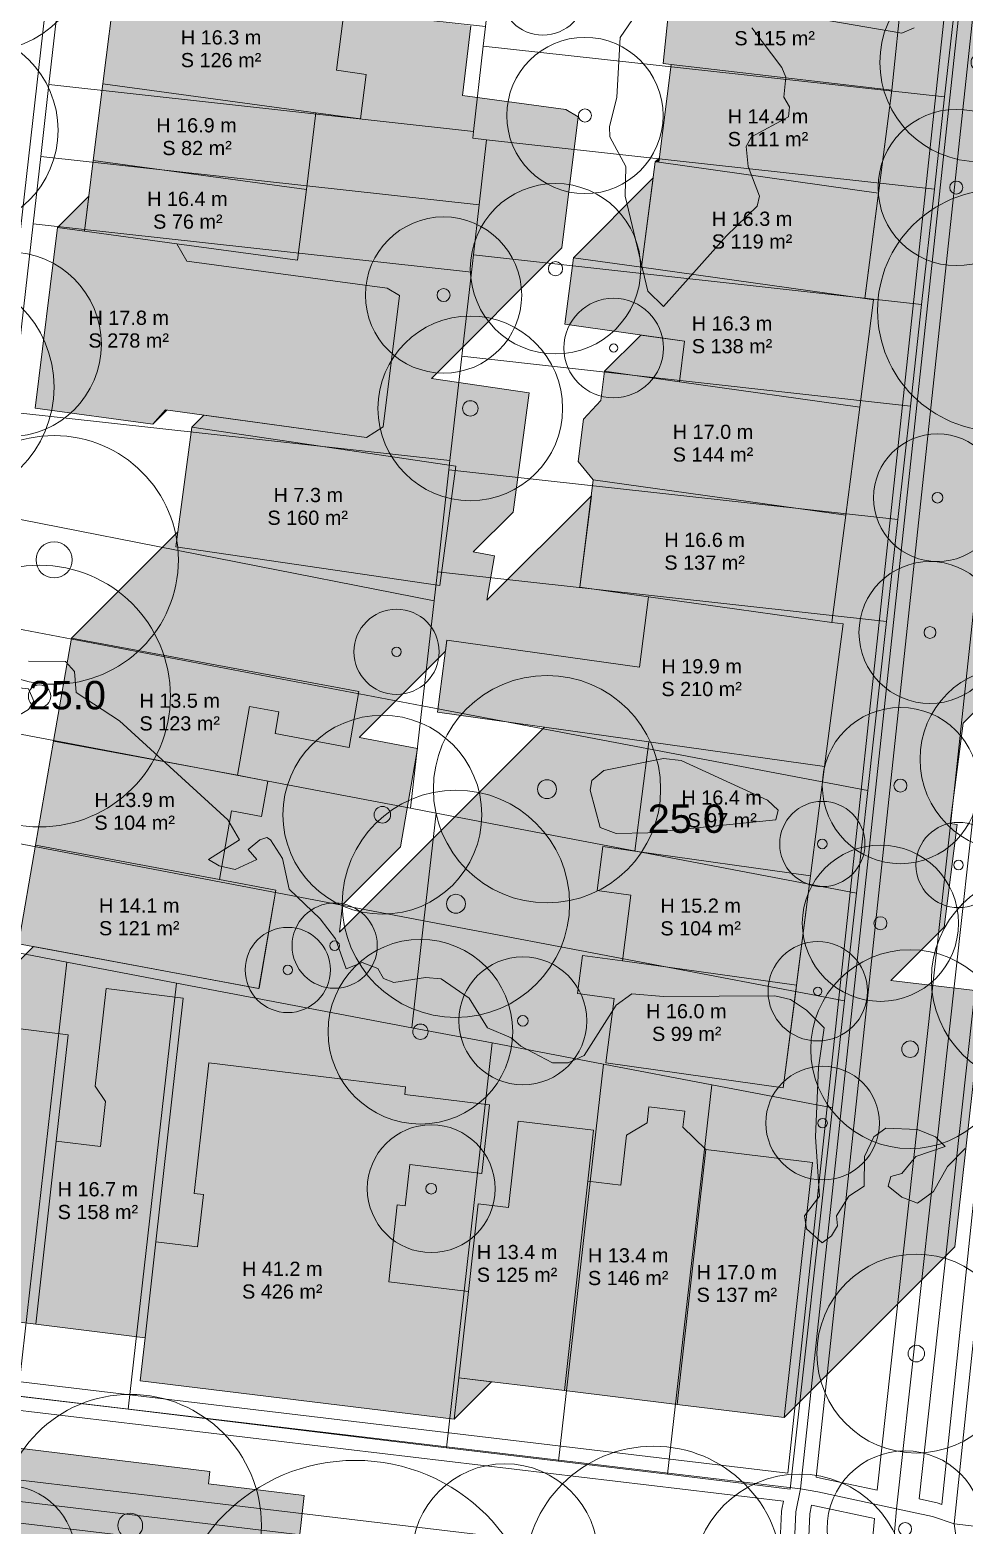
# Model space of a CAD drawing. Header units: metres. Extents: x -8 to 1190, y -11 to 1223.
# Drawn here: x 149.3 to 215, y 159.1 to 264.4 of the extents above; entities that cross this region are included whole.
import ezdxf

# ---------------------------------------------------------------- set-up
doc = ezdxf.new("R2010")
doc.units = ezdxf.units.M
doc.header["$MEASUREMENT"] = 0
for name, color, linetype, lineweight, true_color in [('TPX_BUILDING_AREAS_TEXT', 7, 'CONTINUOUS', 0, 0x000000), ('TPX_BUILDING_HEIGHTS_TEXT', 7, 'CONTINUOUS', 0, 0x000000), ('TPX_BUILDINGS', 7, 'CONTINUOUS', 0, 0x000000), ('TPX_BUILDINGS_HATCH', 7, 'CONTINUOUS', 0, 0xf0f0f0), ('TPX_BUILDINGS_SHADOWS_HATCH', 7, 'CONTINUOUS', 0, 0x000000), ('TPX_BUILDINGS_SHADOWS_OUTLINES', 7, 'CONTINUOUS', 0, 0x000000), ('TPX_CADASTRES', 7, 'CONTINUOUS', 0, 0x646464), ('TPX_CONTOUR_LINES_5M', 7, 'CONTINUOUS', 0, 0x969696), ('TPX_CONTOUR_LINES_5M_TEXT', 7, 'CONTINUOUS', 0, 0x000000), ('TPX_ROADS_AXES', 7, 'CONTINUOUS', 0, 0x323232), ('TPX_ROADS_CONTOURS', 7, 'CONTINUOUS', 0, 0x646464), ('TPX_VEGETATION_TREES_INDIVIDUAL', 7, 'CONTINUOUS', 0, 0x136734)]:
    doc.layers.add(name, color=color, linetype=linetype, lineweight=lineweight, true_color=true_color)
doc.styles.add('TPX_TEXTE', font='arial.ttf')

# ---------------------------------------------------------------- blocks, each defined once
blk = doc.blocks.new('TREETR007_CR075')
at = {"layer": 'TPX_VEGETATION_TREES_INDIVIDUAL'}
for radius in [7.5, 0.708]:
    blk.add_circle((0, 0, 0.04), radius, dxfattribs=at)
blk = doc.blocks.new('TREETR006_CR070')
at = {"layer": 'TPX_VEGETATION_TREES_INDIVIDUAL'}
for radius in [7, 0.583]:
    blk.add_circle((0, 0, 0.04), radius, dxfattribs=at)
blk = doc.blocks.new('TREETR003_CR030')
at = {"layer": 'TPX_VEGETATION_TREES_INDIVIDUAL'}
for radius in [3, 0.333]:
    blk.add_circle((0, 0, 0.04), radius, dxfattribs=at)
blk = doc.blocks.new('TREETR005_CR065')
at = {"layer": 'TPX_VEGETATION_TREES_INDIVIDUAL'}
for radius in [6.5, 0.542]:
    blk.add_circle((0, 0, 0.04), radius, dxfattribs=at)
blk = doc.blocks.new('TREETR009_CR092')
at = {"layer": 'TPX_VEGETATION_TREES_INDIVIDUAL'}
for radius in [9.24, 0.875]:
    blk.add_circle((0, 0, 0.04), radius, dxfattribs=at)
blk = doc.blocks.new('TREETR012_CR130')
at = {"layer": 'TPX_VEGETATION_TREES_INDIVIDUAL'}
for radius in [13.02, 1.17]:
    blk.add_circle((0, 0, 0.04), radius, dxfattribs=at)
blk = doc.blocks.new('TREETR007_CR085')
at = {"layer": 'TPX_VEGETATION_TREES_INDIVIDUAL'}
for radius in [8.5, 0.708]:
    blk.add_circle((0, 0, 0.04), radius, dxfattribs=at)
blk = doc.blocks.new('TREETR003_CR035')
at = {"layer": 'TPX_VEGETATION_TREES_INDIVIDUAL'}
for radius in [3.5, 0.292]:
    blk.add_circle((0, 0, 0.04), radius, dxfattribs=at)
blk = doc.blocks.new('TREETR008_CR066')
at = {"layer": 'TPX_VEGETATION_TREES_INDIVIDUAL'}
for radius in [6.55, 0.792]:
    blk.add_circle((0, 0, 0.04), radius, dxfattribs=at)
blk = doc.blocks.new('TREETR004_CR045')
at = {"layer": 'TPX_VEGETATION_TREES_INDIVIDUAL'}
for radius in [4.5, 0.375]:
    blk.add_circle((0, 0, 0.04), radius, dxfattribs=at)
blk = doc.blocks.new('TREETR006_CR073')
at = {"layer": 'TPX_VEGETATION_TREES_INDIVIDUAL'}
for radius in [7.28, 0.625]:
    blk.add_circle((0, 0, 0.04), radius, dxfattribs=at)
blk = doc.blocks.new('TREETR005_CR060')
at = {"layer": 'TPX_VEGETATION_TREES_INDIVIDUAL'}
for radius in [6, 0.5]:
    blk.add_circle((0, 0, 0.04), radius, dxfattribs=at)
blk = doc.blocks.new('TREETR008_CR092')
at = {"layer": 'TPX_VEGETATION_TREES_INDIVIDUAL'}
for radius in [9.21, 0.792]:
    blk.add_circle((0, 0, 0.04), radius, dxfattribs=at)
blk = doc.blocks.new('TREETR005_CR055')
at = {"layer": 'TPX_VEGETATION_TREES_INDIVIDUAL'}
for radius in [5.5, 0.458]:
    blk.add_circle((0, 0, 0.04), radius, dxfattribs=at)
blk = doc.blocks.new('TREETR003_CR040')
at = {"layer": 'TPX_VEGETATION_TREES_INDIVIDUAL'}
for radius in [4, 0.333]:
    blk.add_circle((0, 0, 0.04), radius, dxfattribs=at)
blk = doc.blocks.new('TREETR005_CR049')
at = {"layer": 'TPX_VEGETATION_TREES_INDIVIDUAL'}
for radius in [4.89, 0.5]:
    blk.add_circle((0, 0, 0.04), radius, dxfattribs=at)
blk = doc.blocks.new('TREETR013_CR088')
at = {"layer": 'TPX_VEGETATION_TREES_INDIVIDUAL'}
for radius in [8.75, 1.27]:
    blk.add_circle((0, 0, 0.04), radius, dxfattribs=at)
blk = doc.blocks.new('TREETR007_CR080')
at = {"layer": 'TPX_VEGETATION_TREES_INDIVIDUAL'}
for radius in [8, 0.667]:
    blk.add_circle((0, 0, 0.04), radius, dxfattribs=at)
blk = doc.blocks.new('TREETR004_CR050')
at = {"layer": 'TPX_VEGETATION_TREES_INDIVIDUAL'}
for radius in [5, 0.417]:
    blk.add_circle((0, 0, 0.04), radius, dxfattribs=at)
blk = doc.blocks.new('TREETR009_CR091')
at = {"layer": 'TPX_VEGETATION_TREES_INDIVIDUAL'}
for radius in [9.07, 0.917]:
    blk.add_circle((0, 0, 0.04), radius, dxfattribs=at)

msp = doc.modelspace()

# ---------------------------------------------------------------- hatches: boundary and pattern name
at = {"layer": 'TPX_BUILDINGS_HATCH'}
for points in [[(194.59, 269.09), (193.85, 262.04), (194.43, 261.97), (209.95, 260.17), (210.69, 267.23), (194.59, 269.09)], [(155.33, 267.88), (154.41, 260.62), (169.41, 258.58), (172.55, 258.16), (172.94, 261.28), (170.86, 261.57), (171.39, 265.78), (155.33, 267.88)], [(194.43, 261.97), (193.55, 255.1), (209.01, 252.92), (209.95, 260.17), (194.43, 261.97)], [(154.41, 260.62), (153.74, 255.23), (168.74, 253.18), (169.41, 258.58), (154.41, 260.62)], [(153.74, 255.23), (153.12, 250.25), (159.61, 249.36), (168.12, 248.2), (168.74, 253.18), (153.74, 255.23)], [(193.3, 255.13), (192.33, 247.71), (208.06, 245.5), (209.01, 252.92), (193.55, 255.1), (193.3, 255.13)], [(151.23, 250.5), (149.64, 237.78), (157.93, 236.65), (158.83, 237.66), (172.98, 235.73), (174.14, 236.48), (175.29, 245.71), (174.42, 246.23), (160.33, 248.14), (159.61, 249.36), (153.12, 250.25), (151.23, 250.5)], [(187.54, 248.38), (186.93, 243.69), (195.36, 242.5), (195, 239.64), (207.7, 237.85), (208.67, 245.42), (208.06, 245.5), (192.33, 247.71), (187.54, 248.38)], [(188.25, 237.01), (187.87, 234.02), (188.94, 232.73), (206.72, 230.24), (207.7, 237.85), (195, 239.64), (189.72, 240.38), (189.46, 238.32), (188.25, 237.01)], [(160.67, 236.44), (159.54, 228.02), (178.14, 225.3), (179.27, 233.71), (160.67, 236.44)], [(188.94, 232.73), (187.98, 225.19), (192.83, 224.5), (199.05, 223.63), (205.74, 222.69), (206.72, 230.24), (188.94, 232.73)], [(178.63, 221.44), (177.98, 216.38), (192.84, 214.29), (205.22, 212.55), (206.52, 222.59), (205.74, 222.69), (199.05, 223.63), (192.83, 224.5), (192.19, 219.54), (178.63, 221.44)], [(152.21, 221.6), (150.95, 214.35), (163.89, 211.94), (164.73, 216.78), (166.8, 216.4), (166.54, 214.88), (171.76, 213.9), (172.44, 217.83), (152.21, 221.6)], [(150.95, 214.35), (149.68, 207.01), (162.62, 204.6), (163.46, 209.43), (165.59, 209.04), (166.03, 211.53), (163.89, 211.94), (150.95, 214.35)], [(192.84, 214.29), (191.86, 206.6), (204.23, 204.86), (205.22, 212.55), (192.84, 214.29)], [(149.68, 207.01), (148.48, 200.08), (165.4, 196.92), (166.6, 203.85), (162.62, 204.6), (149.68, 207.01)], [(189.6, 206.92), (189.2, 203.82), (191.59, 203.49), (191, 198.87), (203.24, 197.15), (204.23, 204.86), (191.86, 206.6), (189.6, 206.92)], [(188.17, 199.26), (187.82, 196.58), (190.41, 196.21), (189.83, 191.68), (202.31, 189.94), (203.24, 197.15), (191, 198.87), (188.17, 199.26)], [(151.12, 186.17), (149.69, 173.29), (157.39, 172.34), (158.15, 179.09), (160.07, 196.25), (154.64, 196.93), (153.87, 190.05), (154.59, 188.96), (154.24, 185.79), (151.12, 186.17)], [(144.29, 194.62), (142.01, 174.24), (149.69, 173.29), (151.12, 186.17), (151.97, 193.67), (144.29, 194.62)], [(157.39, 172.34), (157.05, 169.31), (179.15, 166.6), (179.47, 169.51), (180.15, 175.59), (174.54, 176.28), (175.14, 181.69), (175.69, 181.63), (176.02, 184.54), (181.09, 183.91), (181.62, 188.73), (175.66, 189.47), (175.71, 190), (161.88, 191.69), (160.85, 182.49), (161.49, 182.41), (161.07, 178.73), (158.15, 179.09), (157.39, 172.34)], [(188.56, 183.36), (186.9, 168.61), (194.84, 167.63), (196.85, 185.6), (195.25, 187.16), (195.39, 188.28), (192.84, 188.59), (192.72, 187.47), (191.27, 186.6), (190.88, 183.08), (188.56, 183.36)], [(180.15, 175.59), (179.47, 169.51), (186.9, 168.61), (188.56, 183.36), (188.95, 186.94), (183.66, 187.59), (182.98, 181.5), (180.84, 181.76), (180.15, 175.59)], [(196.85, 185.6), (194.84, 167.63), (202.37, 166.71), (204.38, 184.68), (196.85, 185.6)]]:
    msp.add_hatch(color=256, dxfattribs=at).paths.add_polyline_path(points)
at = {"layer": 'TPX_BUILDINGS_SHADOWS_HATCH'}
h = msp.add_hatch(color=256, dxfattribs=at)
h.paths.add_polyline_path([(149.54, 199.88), (144.29, 194.62), (151.97, 193.67), (151.12, 186.17), (154.24, 185.79), (154.59, 188.96), (153.87, 190.05), (154.64, 196.93), (160.07, 196.25), (158.15, 179.09), (161.07, 178.73), (161.49, 182.41), (160.85, 182.49), (161.88, 191.69), (175.71, 190), (175.66, 189.47), (181.62, 188.73), (181.09, 183.91), (176.02, 184.54), (175.69, 181.63), (175.14, 181.69), (174.54, 176.28), (180.15, 175.59), (180.84, 181.76), (182.98, 181.5), (183.66, 187.59), (188.95, 186.94), (188.56, 183.36), (190.88, 183.08), (191.27, 186.6), (192.72, 187.47), (192.84, 188.59), (195.39, 188.28), (195.25, 187.16), (196.85, 185.6), (204.38, 184.68), (202.37, 166.71), (214.39, 178.73), (216.4, 196.71), (209.88, 197.5), (213.63, 201.25), (214.55, 208.47), (214.07, 208.54), (214.98, 215.6), (215.83, 216.45), (216.82, 224.14), (219.29, 226.62), (220.59, 236.66), (219.81, 236.76), (217.82, 237.04), (218.45, 241.98), (218.74, 242.26), (219.72, 249.87), (219.29, 249.93), (220.19, 256.94), (219.59, 257.03), (220.54, 264.45), (219.39, 264.61), (220.13, 270.35), (221.83, 272.05), (222.47, 278.18), (223.24, 278.95), (223.74, 283.73), (223.44, 283.77), (223.95, 288.65), (224.09, 288.79), (224.59, 293.62), (222.72, 293.84), (223.05, 297.03), (228.44, 302.41), (229.23, 309.88), (227.32, 310.1), (224.12, 310.47), (224.48, 313.89), (224.62, 314.03), (225.1, 318.61), (230.46, 323.97), (231.12, 330.21), (234.8, 333.89), (238.36, 367.75), (236.42, 367.98), (237.69, 369.25), (239.13, 382.99), (240.23, 384.09), (241.64, 397.6), (229.94, 398.95), (242.59, 411.6), (244.94, 432.65), (239.46, 433.32), (240.02, 438.55), (240.56, 443.59), (240.64, 443.68), (241.45, 450.93), (241.54, 451.02), (242.18, 457.07), (242.32, 457.22), (242.85, 462.15), (243.8, 463.11), (244.61, 470.7), (243.66, 470.81), (245.04, 483.13), (250, 488.09), (250.21, 488.38), (250.44, 489.07), (251.09, 495.2), (249.11, 495.44), (246.45, 495.77), (246.97, 500.4), (247.8, 501.24), (248.35, 506.18), (248.16, 506.2), (248.66, 510.73), (249.27, 516.17), (249.76, 516.67), (250.44, 522.85), (244.33, 523.59), (244.37, 523.91), (240.86, 524.35), (242.55, 526.04), (239.35, 526.44), (238.88, 522.37), (236.59, 522.65), (242.39, 521.93), (242.04, 518.92), (236.12, 519.65), (236.47, 522.67), (229.98, 523.48), (220.32, 513.82), (239.13, 511.53), (238.45, 505.36), (237.84, 499.91), (237.32, 495.15), (236.77, 490.21), (235.89, 482.22), (237.87, 481.97), (237.21, 475.85), (236.99, 475.16), (236.78, 474.87), (236.22, 474.42), (235.54, 474.21), (229.61, 474.99), (229.62, 475.08), (228.85, 474.23), (227.43, 474.4), (226.85, 475.32), (219.76, 476.18), (219.06, 475.67), (217.7, 475.84), (217.4, 476.47), (210.81, 477.26), (210.2, 477.6), (209.78, 478.16), (209.66, 478.49), (209.63, 479.18), (209.88, 479.84), (210.49, 485.31), (224.54, 483.6), (225.42, 491.58), (222.82, 491.9), (223.37, 496.84), (223.9, 501.6), (224.5, 507.06), (219.64, 507.65), (219.74, 508.55), (217.54, 508.82), (207.63, 498.92), (208.02, 502.44), (208.23, 502.66), (208.83, 508.15), (208.44, 508.19), (208.95, 512.94), (210.62, 514.61), (211.41, 521.84), (212.25, 529.52), (206.74, 530.21), (200.77, 530.96), (194.18, 531.79), (189.04, 532.43), (184.06, 527.44), (200.65, 525.44), (199.8, 517.64), (200.24, 517.59), (199.33, 509.29), (198.6, 502.59), (197.82, 502.68), (196.94, 494.61), (195.47, 494.78), (194.87, 489.29), (194.35, 484.56), (193.73, 478.91), (188.28, 479.56), (174.97, 466.26), (203.69, 462.74), (204.93, 462.58), (200.25, 420.62), (214.7, 418.84), (213.47, 407.83), (215.73, 407.56), (216, 409.87), (217.86, 409.64), (218.99, 419.87), (230.72, 418.44), (228.38, 397.39), (213.49, 399.22), (199.69, 385.41), (226.37, 382.33), (224.95, 368.82), (223.67, 368.96), (222.06, 353.62), (224, 353.39), (220.45, 319.54), (211.85, 320.53), (219.82, 319.61), (219.08, 312.59), (215.96, 312.95), (215.08, 304.49), (214.31, 297.09), (216.22, 296.87), (215.43, 289.4), (213.54, 289.63), (212.71, 281.74), (212.21, 276.91), (211.69, 271.95), (211.93, 271.92), (211.43, 267.14), (210.69, 267.23), (209.95, 260.17), (208.06, 245.5), (208.67, 245.42), (207.7, 237.85), (206.72, 230.24), (205.74, 222.69), (206.52, 222.59), (205.22, 212.55), (204.23, 204.86), (203.34, 197.94), (203.14, 196.36), (202.31, 189.94), (189.83, 191.68), (190.41, 196.21), (187.82, 196.58), (188.17, 199.26), (191, 198.87), (191.59, 203.49), (189.2, 203.82), (189.6, 206.92), (191.86, 206.6), (192.84, 214.29), (185.51, 215.32), (171.07, 200.89), (171.29, 202.81), (175.37, 206.89), (176.57, 213.82), (172.48, 214.59), (172.48, 214.62), (178.53, 220.67), (178.63, 221.44), (192.19, 219.54), (192.83, 224.5), (187.98, 225.19), (188.8, 231.61), (181.44, 224.26), (181.98, 227.38), (180.49, 227.66), (183.3, 230.46), (184.43, 238.87), (177.54, 239.88), (186.72, 249.07), (187.87, 258.29), (187.01, 258.81), (179.72, 259.8), (180.32, 264.71), (155.34, 267.88), (171.39, 265.78), (170.86, 261.57), (172.94, 261.28), (172.55, 258.16), (169.41, 258.58), (168.74, 253.18), (168.12, 248.2), (159.61, 249.36), (160.33, 248.14), (174.42, 246.23), (175.29, 245.71), (174.14, 236.48), (172.98, 235.73), (161.52, 237.29), (160.67, 236.44), (179.27, 233.71), (178.14, 225.3), (159.54, 228.02), (159.68, 229.07), (152.21, 221.6), (172.44, 217.83), (171.76, 213.9), (166.54, 214.88), (166.8, 216.4), (164.73, 216.78), (163.89, 211.94), (166.03, 211.53), (165.59, 209.04), (163.46, 209.43), (162.62, 204.6), (166.6, 203.85), (165.41, 196.95), (165.38, 196.92), (149.54, 199.88)])
h.paths.add_polyline_path([(199.76, 478.32), (201.43, 493.29), (202.11, 494.08), (208.38, 493.3), (206.61, 477.47), (199.76, 478.32)], flags=16)
h.paths.add_polyline_path([(212.8, 423.06), (213.45, 429.12), (214.1, 435.21), (214.75, 441.36), (215.4, 447.42), (216.03, 453.34), (213.21, 453.66), (214.02, 461.25), (232.95, 459.03), (232.14, 451.44), (231.36, 451.53), (230.73, 445.62), (230.08, 439.56), (229.45, 433.67), (228.78, 427.31), (228.13, 421.26), (212.8, 423.06)], flags=16)
h.paths.add_polyline_path([(228.19, 514.34), (228.54, 517.4), (234.3, 516.68), (240.05, 515.96), (239.69, 512.9), (239.29, 512.95), (233.94, 513.61), (228.19, 514.34)], flags=16)
for points in [[(193.59, 255.42), (193.3, 255.13), (193.55, 255.1), (193.59, 255.42)], [(193.15, 253.99), (187.54, 248.38), (192.33, 247.71), (193.15, 253.99)], [(153.42, 252.7), (151.23, 250.5), (153.12, 250.25), (153.42, 252.7)], [(192.28, 242.93), (189.72, 240.38), (195, 239.64), (195.36, 242.5), (192.28, 242.93)], [(158.83, 237.66), (157.93, 236.65), (158.92, 237.65), (158.83, 237.66)], [(179.47, 169.51), (179.15, 166.6), (181.78, 169.23), (179.47, 169.51)]]:
    msp.add_hatch(color=256, dxfattribs=at).paths.add_polyline_path(points)
h = msp.add_hatch(color=256, dxfattribs=at)
h.paths.add_polyline_path([(81.8, 132.77), (77.92, 128.9), (94.63, 126.89), (93.84, 119.6), (94.61, 119.51), (95.5, 118.29), (95.42, 117.56), (104.51, 116.47), (104.27, 114.21), (109.05, 113.64), (108.44, 108.12), (108.79, 108.08), (107.59, 97.16), (111.64, 101.21), (113.63, 120.55), (120.96, 119.71), (120.27, 113), (116.83, 113.4), (116.49, 110.1), (116.02, 105.55), (119.46, 105.16), (119.57, 106.19), (124.56, 105.61), (124.77, 107.62), (123.7, 107.73), (123.92, 109.94), (123.04, 111.04), (122.64, 111.09), (123.35, 118.06), (141.79, 115.96), (141.02, 108.55), (139.11, 108.77), (138.44, 102.41), (141.98, 102), (143.95, 121.11), (177.49, 117.29), (176.96, 112.16), (181.06, 111.69), (181.37, 114.68), (196.82, 112.92), (194.12, 86.76), (214.63, 107.27), (215.32, 113.85), (217.77, 137.23), (206.68, 138.5), (208.22, 153.53), (197.1, 154.79), (194.22, 151.91), (194.41, 153.53), (188.37, 154.27), (188.01, 153.92), (182.24, 154.63), (182.26, 154.79), (176.4, 155.5), (176.42, 155.66), (170.37, 156.41), (170.3, 156.33), (168.08, 156.61), (168.59, 161.23), (161.85, 162.05), (161.95, 162.91), (139.46, 165.67), (137.19, 163.4), (131.71, 164.07), (131.77, 164.62), (125.85, 165.34), (125.36, 164.85), (122.86, 165.16), (122.96, 166.08), (124.02, 175.53), (119.66, 176.09), (114.4, 176.76), (109.74, 177.35), (109.79, 177.88), (102.88, 178.76), (80.65, 156.52), (93.14, 154.98), (101.3, 153.99), (107.33, 153.25), (113.05, 152.54), (118.98, 151.82), (127.43, 150.79), (147.38, 148.35), (160.68, 146.72), (166.73, 145.97), (172.71, 145.24), (178.61, 144.51), (184.65, 143.77), (182.43, 123.87), (181.65, 123.97), (181.55, 123), (180.61, 122.3), (179.01, 122.5), (178.03, 123.4), (178.1, 124.11), (177.24, 124.2), (177.91, 130.26), (177.04, 130.37), (176.29, 123.71), (175.84, 123.77), (174.76, 122.91), (172.68, 123.16), (171.85, 124.14), (171.12, 124.23), (171.88, 130.96), (171.13, 131.05), (170.47, 125.09), (169.21, 124), (166.91, 124.28), (165.54, 125.54), (166.21, 131.6), (165.14, 131.73), (164.4, 125.08), (163.77, 125.16), (162.98, 124.28), (160.91, 124.53), (159.97, 125.64), (159.39, 125.71), (160.14, 132.53), (159.11, 132.66), (158.36, 125.81), (157.83, 125.88), (156.72, 124.93), (154.84, 125.17), (153.9, 126.34), (153.31, 126.42), (154.07, 133.27), (153.24, 133.38), (152.79, 129.32), (145.37, 130.23), (146.41, 139.59), (142.82, 140.03), (142.11, 133.62), (143.41, 133.46), (142.57, 125.93), (124.3, 128.18), (125.12, 135.46), (127.08, 136.45), (127.25, 138.01), (127.86, 137.93), (128.12, 140.26), (123.74, 140.81), (122.63, 130.87), (119.08, 131.31), (119.55, 135.52), (117.19, 135.81), (113.78, 136.23), (113.34, 132.17), (110.82, 132.49), (107.72, 132.86), (108.16, 136.91), (105.93, 137.19), (102.52, 137.61), (102.05, 133.31), (99.03, 133.68), (98.32, 127.23), (94.3, 127.72), (94.81, 132.36), (92.55, 132.64), (90.79, 133.91), (90.55, 131.7), (81.8, 132.77)])
h.paths.add_polyline_path([(184.65, 126.78), (186.43, 144.11), (197.54, 142.85), (195.76, 125.52), (184.65, 126.78)], flags=16)

# ---------------------------------------------------------------- linework, layer by layer
at = {"layer": 'TPX_BUILDINGS', "elevation": 0.04}
for points in [[(194.59, 269.09), (193.85, 262.04), (194.43, 261.97), (209.95, 260.17), (210.69, 267.23)], [(155.33, 267.88), (154.41, 260.62), (169.41, 258.58), (172.55, 258.16), (172.94, 261.28), (170.86, 261.57), (171.39, 265.78)], [(194.43, 261.97), (193.55, 255.1), (209.01, 252.92), (209.95, 260.17)], [(154.41, 260.62), (153.74, 255.23), (168.74, 253.18), (169.41, 258.58)], [(153.74, 255.23), (153.12, 250.25), (159.61, 249.36), (168.12, 248.2), (168.74, 253.18)], [(193.3, 255.13), (192.33, 247.71), (208.06, 245.5), (209.01, 252.92), (193.55, 255.1)], [(151.23, 250.5), (149.64, 237.78), (157.93, 236.65), (158.83, 237.66), (172.98, 235.73), (174.14, 236.48), (175.29, 245.71), (174.42, 246.23), (160.33, 248.14), (159.61, 249.36), (153.12, 250.25)], [(187.54, 248.38), (186.93, 243.69), (195.36, 242.5), (195, 239.64), (207.7, 237.85), (208.67, 245.42), (208.06, 245.5), (192.33, 247.71)], [(188.25, 237.01), (187.87, 234.02), (188.94, 232.73), (206.72, 230.24), (207.7, 237.85), (195, 239.64), (189.72, 240.38), (189.46, 238.32)], [(160.67, 236.44), (159.54, 228.02), (178.14, 225.3), (179.27, 233.71)], [(188.94, 232.73), (187.98, 225.19), (192.83, 224.5), (199.05, 223.63), (205.74, 222.69), (206.72, 230.24)], [(178.63, 221.44), (177.98, 216.38), (192.84, 214.29), (205.22, 212.55), (206.52, 222.59), (205.74, 222.69), (199.05, 223.63), (192.83, 224.5), (192.19, 219.54)], [(152.21, 221.6), (150.95, 214.35), (163.89, 211.94), (164.73, 216.78), (166.8, 216.4), (166.54, 214.88), (171.76, 213.9), (172.44, 217.83)], [(150.95, 214.35), (149.68, 207.01), (162.62, 204.6), (163.46, 209.43), (165.59, 209.04), (166.03, 211.53), (163.89, 211.94)], [(192.84, 214.29), (191.86, 206.6), (204.23, 204.86), (205.22, 212.55)], [(149.68, 207.01), (148.48, 200.08), (165.4, 196.92), (166.6, 203.85), (162.62, 204.6)], [(189.6, 206.92), (189.2, 203.82), (191.59, 203.49), (191, 198.87), (203.24, 197.15), (204.23, 204.86), (191.86, 206.6)], [(188.17, 199.26), (187.82, 196.58), (190.41, 196.21), (189.83, 191.68), (202.31, 189.94), (203.24, 197.15), (191, 198.87)], [(151.12, 186.17), (149.69, 173.29), (157.39, 172.34), (158.15, 179.09), (160.07, 196.25), (154.64, 196.93), (153.87, 190.05), (154.59, 188.96), (154.24, 185.79)], [(144.29, 194.62), (142.01, 174.24), (149.69, 173.29), (151.12, 186.17), (151.97, 193.67)], [(157.39, 172.34), (157.05, 169.31), (179.15, 166.6), (179.47, 169.51), (180.15, 175.59), (174.54, 176.28), (175.14, 181.69), (175.69, 181.63), (176.02, 184.54), (181.09, 183.91), (181.62, 188.73), (175.66, 189.47), (175.71, 190), (161.88, 191.69), (160.85, 182.49), (161.49, 182.41), (161.07, 178.73), (158.15, 179.09)], [(188.56, 183.36), (186.9, 168.61), (194.84, 167.63), (196.85, 185.6), (195.25, 187.16), (195.39, 188.28), (192.84, 188.59), (192.72, 187.47), (191.27, 186.6), (190.88, 183.08)], [(180.15, 175.59), (179.47, 169.51), (186.9, 168.61), (188.56, 183.36), (188.95, 186.94), (183.66, 187.59), (182.98, 181.5), (180.84, 181.76)], [(196.85, 185.6), (194.84, 167.63), (202.37, 166.71), (204.38, 184.68)]]:
    msp.add_lwpolyline(points, close=True, dxfattribs=at)
at = {"layer": 'TPX_BUILDINGS_SHADOWS_OUTLINES', "elevation": 0.04}
for points in [[(210.69, 267.23), (209.95, 260.17), (208.06, 245.5), (208.67, 245.42), (207.7, 237.85), (206.72, 230.24), (205.74, 222.69), (206.52, 222.59), (205.22, 212.55), (204.23, 204.86), (203.34, 197.94), (203.14, 196.36), (202.31, 189.94), (189.83, 191.68), (190.41, 196.21), (187.82, 196.58), (188.17, 199.26), (191, 198.87), (191.59, 203.49), (189.2, 203.82), (189.6, 206.92), (191.86, 206.6), (192.84, 214.29), (185.51, 215.32), (171.07, 200.89), (171.29, 202.81), (175.37, 206.89), (176.57, 213.82), (172.48, 214.59), (172.48, 214.62), (178.53, 220.67), (178.63, 221.44), (192.19, 219.54), (192.83, 224.5), (187.98, 225.19), (188.8, 231.61), (181.44, 224.26), (181.98, 227.38), (180.49, 227.66), (183.3, 230.46), (184.43, 238.87), (177.54, 239.88), (186.72, 249.07), (187.87, 258.29), (187.01, 258.81), (179.72, 259.8), (180.32, 264.71)], [(171.39, 265.78), (170.86, 261.57), (172.94, 261.28), (172.55, 258.16), (169.41, 258.58), (168.74, 253.18), (168.12, 248.2), (159.61, 249.36), (160.33, 248.14), (174.42, 246.23), (175.29, 245.71), (174.14, 236.48), (172.98, 235.73), (161.52, 237.29), (160.67, 236.44), (179.27, 233.71), (178.14, 225.3), (159.54, 228.02), (159.68, 229.07), (152.21, 221.6), (172.44, 217.83), (171.76, 213.9), (166.54, 214.88), (166.8, 216.4), (164.73, 216.78), (163.89, 211.94), (166.03, 211.53), (165.59, 209.04), (163.46, 209.43), (162.62, 204.6), (166.6, 203.85), (165.41, 196.95), (165.38, 196.92), (149.54, 199.88), (144.29, 194.62), (151.97, 193.67), (151.12, 186.17), (154.24, 185.79), (154.59, 188.96), (153.87, 190.05), (154.64, 196.93), (160.07, 196.25), (158.15, 179.09), (161.07, 178.73), (161.49, 182.41), (160.85, 182.49), (161.88, 191.69), (175.71, 190), (175.66, 189.47), (181.62, 188.73), (181.09, 183.91), (176.02, 184.54), (175.69, 181.63), (175.14, 181.69), (174.54, 176.28), (180.15, 175.59), (180.84, 181.76), (182.98, 181.5), (183.66, 187.59), (188.95, 186.94), (188.56, 183.36), (190.88, 183.08), (191.27, 186.6), (192.72, 187.47), (192.84, 188.59), (195.39, 188.28), (195.25, 187.16), (196.85, 185.6), (204.38, 184.68), (202.37, 166.71), (214.39, 178.73), (216.4, 196.71), (209.88, 197.5), (213.63, 201.25), (214.55, 208.47), (214.07, 208.54), (214.98, 215.6), (215.83, 216.45)], [(168.08, 156.61), (168.59, 161.23), (161.85, 162.05), (161.95, 162.91), (139.46, 165.67), (137.19, 163.4), (131.71, 164.07), (131.77, 164.62), (125.85, 165.34), (125.36, 164.85), (122.86, 165.16), (122.96, 166.08), (124.02, 175.53), (119.66, 176.09), (114.4, 176.76), (109.74, 177.35), (109.79, 177.88), (102.88, 178.76), (80.65, 156.52)]]:
    msp.add_lwpolyline(points, dxfattribs=at)
for points in [[(193.59, 255.42), (193.3, 255.13), (193.55, 255.1)], [(193.15, 253.99), (187.54, 248.38), (192.33, 247.71)], [(153.42, 252.7), (151.23, 250.5), (153.12, 250.25)], [(192.28, 242.93), (189.72, 240.38), (195, 239.64), (195.36, 242.5)], [(158.83, 237.66), (157.93, 236.65), (158.92, 237.65)], [(179.47, 169.51), (179.15, 166.6), (181.78, 169.23)]]:
    msp.add_lwpolyline(points, close=True, dxfattribs=at)
at = {"layer": 'TPX_CADASTRES', "elevation": 0.02}
for points in [[(181.35, 264.66), (181.19, 263.28), (213.67, 259.7), (214.52, 267.35), (183.62, 270.76), (182.06, 270.93)], [(151.46, 267.96), (150.62, 260.57), (180.51, 257.27), (181.19, 263.28), (181.35, 264.66)], [(180.51, 257.27), (180.45, 256.79), (181.42, 256.68), (212.95, 253.2), (213.67, 259.7), (181.19, 263.28)], [(150.62, 260.57), (150.05, 255.51), (180.9, 252.11), (181.42, 256.68), (180.45, 256.79), (180.51, 257.27)], [(180.9, 252.11), (180.5, 248.57), (212.05, 245.09), (212.95, 253.2), (181.42, 256.68)], [(150.05, 255.51), (149.51, 250.76), (180.36, 247.35), (180.5, 248.57), (180.9, 252.11)], [(149.51, 250.76), (148, 237.51), (178.85, 234.1), (179.69, 241.44), (180.36, 247.35)], [(180.36, 247.35), (179.69, 241.44), (211.26, 237.93), (212.05, 245.09), (180.5, 248.57)], [(178.85, 234.1), (178.78, 233.45), (210.37, 229.95), (211.26, 237.93), (179.69, 241.44)], [(148, 237.51), (147.18, 230.22), (177.73, 224.22), (177.96, 226.25), (178.78, 233.45), (178.85, 234.1)], [(178.78, 233.45), (177.96, 226.25), (209.58, 222.76), (210.37, 229.95)], [(147.18, 230.22), (146.32, 222.65), (176.89, 216.83), (177.73, 224.22)], [(177.73, 224.22), (176.89, 216.83), (208.26, 210.86), (209.58, 222.76), (177.96, 226.25)], [(146.32, 222.65), (145.5, 215.43), (176.07, 209.61), (176.89, 216.83)], [(176.89, 216.83), (176.07, 209.61), (177.87, 209.27), (207.46, 203.64), (208.26, 210.86)], [(145.5, 215.43), (144.64, 207.85), (177.01, 201.69), (177.87, 209.27), (176.07, 209.61)], [(177.87, 209.27), (177.01, 201.69), (206.62, 196.06), (207.46, 203.64)], [(144.64, 207.85), (143.78, 200.32), (151.88, 198.78), (159.59, 197.31), (176.16, 194.16), (177.01, 201.69)], [(177.01, 201.69), (176.16, 194.16), (181.83, 193.09), (189.65, 191.6), (197.28, 190.15), (205.78, 188.53), (206.62, 196.06)], [(143.78, 200.32), (140.25, 169.22), (148.42, 168.23), (151.88, 198.78)], [(151.88, 198.78), (148.42, 168.23), (156.19, 167.3), (159.59, 197.31)], [(159.59, 197.31), (156.19, 167.3), (178.6, 164.59), (181.83, 193.09), (176.16, 194.16)], [(181.83, 193.09), (178.6, 164.59), (186.48, 163.64), (189.65, 191.6)], [(189.65, 191.6), (186.48, 163.64), (194.16, 162.72), (197.28, 190.15)], [(197.28, 190.15), (194.16, 162.72), (202.8, 161.67), (205.78, 188.53)]]:
    msp.add_lwpolyline(points, close=True, dxfattribs=at)
at = {"layer": 'TPX_CONTOUR_LINES_5M', "elevation": 0.05}
for points in [[(200.1, 264.56), (202.2, 261.77), (202.49, 261.08), (202.34, 259.68), (202.75, 258.99), (202.67, 258.29), (200.08, 256.89), (199.69, 256.2), (199.85, 254.8), (200.64, 252.71), (200.47, 252.01), (198.32, 249.92), (193.89, 244.94), (192.77, 246.02), (191.17, 252.71), (191.22, 254.8), (190.11, 256.89), (190.07, 257.59), (190.6, 259.68), (190.83, 263.87), (192.25, 265.96)], [(211.53, 264.56), (210.65, 264.19), (203.95, 265.34)], [(149.19, 219.96), (151.78, 219.95), (152.42, 219.25), (152.54, 217.76), (155.59, 215.76), (163.2, 208.79), (164.03, 207.4), (161.84, 206), (162.6, 205.55), (163.72, 205.31), (165.26, 206), (164.64, 206.7), (165.46, 207.4), (165.95, 207.56), (166.21, 207.4), (167.07, 206.07), (167.53, 203.91), (169.72, 201.82), (170.79, 200.43), (171.54, 198.3), (172.66, 198.76), (173.77, 198.33), (174.16, 197.64), (174.89, 197.34), (177.13, 197.69), (178.24, 197.6), (180.21, 196.24), (181.5, 194.15), (183.16, 193.45), (183.83, 192.87), (186.07, 191.68), (187.18, 191.68), (188.3, 192.21), (190.54, 195.75), (191.65, 196.55), (193.89, 196.37), (201.71, 196.41), (202.83, 196.14), (203.95, 195.39), (205.18, 194.15), (204.78, 191.36), (204.58, 186.48), (204.85, 182.3), (203.81, 180.91), (203.95, 180.01), (205.06, 179.01), (205.71, 179.51), (206.14, 180.21), (206.05, 180.91), (206.93, 182.3), (208, 183), (208.02, 185.09), (208.68, 186.48), (209.53, 187.1), (211.77, 186.99), (213.02, 186.48), (213.7, 185.79), (211.64, 185.09), (210.65, 183.9), (209.89, 183.7), (209.7, 183), (210.65, 182.23), (211.77, 181.81), (212.89, 182.64), (213.88, 184.39), (215.12, 185.65)], [(148.07, 218.14), (147.03, 217.16), (146.97, 216.46), (148.07, 215.91), (149.19, 216.58), (149.56, 217.16), (149.19, 218.03), (148.07, 218.14)], [(193.89, 213.12), (189.68, 212.28), (188.83, 211.58), (188.71, 210.88), (189.42, 208.27), (190.54, 207.84), (192.77, 207.88), (201.78, 208.79), (201.95, 209.49), (201.21, 210.19), (195.12, 212.97), (193.89, 213.12)]]:
    msp.add_lwpolyline(points, dxfattribs=at)
at = {"layer": 'TPX_ROADS_AXES', "elevation": 0.03}
for points in [[(185.48, 0), (185.78, 2.04), (185.98, 4.09), (193.09, 68.47), (193.33, 70.66), (194.17, 75.72), (194.73, 79.03), (195.06, 81.68), (202.79, 149.27), (202.82, 151.61), (202.94, 154.35), (203.19, 160.07), (203.53, 161.7), (227.45, 384.7), (227.46, 386.6), (228, 390.4), (228.59, 394.53)], [(240.08, 393.18), (239.97, 388.96), (239.87, 385.02), (239.13, 383.13), (220.97, 215.2), (220.78, 213.53), (219.93, 209.65), (219.33, 206.93), (219.26, 206.24), (214.33, 159.24), (214.61, 157.43), (215.24, 152.82), (215.72, 149.3), (215.25, 147.01), (209.25, 80.32), (208.88, 79.02), (208.07, 74.02), (207.58, 70.99), (206.99, 66.81), (200.05, 1.25), (199.89, 0)], [(209.7, 153.48), (210.29, 160.3), (215.81, 210.42)], [(51.92, 176.09), (54.59, 176.59), (58.19, 177.74), (62.64, 179.14), (63.96, 178.93), (127.69, 170.76), (129.16, 170.57), (133.13, 170.08), (137.07, 169.6), (138.43, 169.42), (203.53, 161.7), (204.74, 161.48), (210.29, 160.3), (212.82, 159.76), (214.33, 159.24), (342.77, 144.23), (344.68, 144.02), (348.81, 143.46), (351.98, 143.02)], [(132.32, 162.72), (202.94, 154.35), (209.7, 153.48)]]:
    msp.add_lwpolyline(points, dxfattribs=at)
at = {"layer": 'TPX_ROADS_CONTOURS', "elevation": 0.03}
for points in [[(139.54, 170.3), (164.72, 392.66), (226.35, 383.84), (202.64, 162.81)], [(204.62, 162.52), (228.31, 383.35), (228.97, 383.13), (229.14, 383.09), (232.74, 382.53), (214.32, 210.58), (208.93, 161.61), (204.94, 162.46)], [(211.88, 160.99), (217.12, 208.65), (218.63, 208.37), (218.36, 207.15), (218.34, 207.03), (218.27, 206.34), (213.47, 160.6), (213.15, 160.71), (213.03, 160.74)], [(133.97, 164.04), (134.51, 168.91), (136.94, 168.6), (138.32, 168.43), (202.33, 160.84), (202.21, 160.27), (202.19, 160.11), (202.01, 155.97)], [(74.14, 162.06), (74.78, 167.89), (132.14, 161.23), (201.88, 152.96), (201.82, 151.66), (201.8, 150.39), (79.11, 163.9), (78.38, 163.68), (78.31, 163.56), (78.22, 163.52), (76.51, 161.34)], [(204, 155.72), (204.19, 159.94), (204.31, 160.54), (204.54, 160.5), (208.73, 159.61), (208.34, 155.17)]]:
    msp.add_lwpolyline(points, close=True, dxfattribs=at)

# ---------------------------------------------------------------- block references
at = {"layer": 'TPX_VEGETATION_TREES_INDIVIDUAL'}
for name, p in [('TREETR007_CR080', (145.71, 270.8, 0.04)), ('TREETR006_CR073', (221.85, 269.1, 0.04)), ('TREETR003_CR030', (185.39, 267.05, 0.04)), ('TREETR006_CR070', (216.11, 262.13, 0.04)), ('TREETR006_CR070', (144.26, 257.35, 0.04)), ('TREETR005_CR055', (188.35, 258.39, 0.04)), ('TREETR005_CR055', (214.49, 253.32, 0.04)), ('TREETR005_CR060', (186.28, 247.6, 0.04)), ('TREETR007_CR085', (217.45, 244.66, 0.04)), ('TREETR005_CR055', (178.4, 245.75, 0.04)), ('TREETR005_CR065', (147.81, 242.28, 0.04)), ('TREETR007_CR080', (142.98, 239.27, 0.04)), ('TREETR003_CR035', (190.37, 242.02, 0.04)), ('TREETR005_CR065', (180.28, 237.77, 0.04)), ('TREETR013_CR088', (150.98, 227.1, 0.04)), ('TREETR004_CR045', (213.17, 231.48, 0.04)), ('TREETR008_CR092', (149.96, 217.51, 0.04)), ('TREETR004_CR050', (212.64, 221.99, 0.04)), ('TREETR003_CR030', (175.09, 220.63, 0.04)), ('TREETR005_CR065', (218.44, 213.07, 0.04)), ('TREETR007_CR080', (185.68, 210.96, 0.04)), ('TREETR006_CR070', (174.09, 209.16, 0.04)), ('TREETR005_CR055', (210.56, 211.21, 0.04)), ('TREETR007_CR080', (179.27, 202.89, 0.04)), ('TREETR003_CR030', (205.06, 207.1, 0.04)), ('TREETR003_CR030', (214.65, 205.62, 0.04)), ('TREETR005_CR055', (209.15, 201.52, 0.04)), ('TREETR007_CR075', (220.24, 197.58, 0.04)), ('TREETR003_CR030', (170.73, 199.94, 0.04)), ('TREETR003_CR030', (167.43, 198.23, 0.04)), ('TREETR005_CR065', (176.77, 193.88, 0.04)), ('TREETR003_CR035', (204.74, 196.73, 0.04)), ('TREETR004_CR045', (183.98, 194.65, 0.04)), ('TREETR006_CR070', (211.24, 192.65, 0.04)), ('TREETR003_CR040', (205.08, 187.45, 0.04)), ('TREETR004_CR045', (177.53, 182.83, 0.04)), ('TREETR006_CR070', (211.68, 171.22, 0.04)), ('TREETR009_CR092', (156.34, 159.11, 0.04)), ('TREETR009_CR091', (193.18, 155.63, 0.04)), ('TREETR005_CR055', (210.89, 158.87, 0.04)), ('TREETR012_CR130', (172.18, 150.68, 0.04)), ('TREETR008_CR066', (182.72, 156.91, 0.04)), ('TREETR007_CR075', (203.44, 155.24, 0.04)), ('TREETR005_CR049', (147.58, 157.05, 0.04))]:
    msp.add_blockref(name, p, dxfattribs=at)

# ---------------------------------------------------------------- texts
at = {"layer": 'TPX_BUILDING_AREAS_TEXT', "style": 'TPX_TEXTE'}
for s, p in [('S 115 m²', (198.87, 263.33, 0.05)), ('S 126 m²', (159.9, 261.79, 0.05)), ('S 111 m²', (198.4, 256.23, 0.05)), ('S 82 m²', (158.6, 255.6, 0.05)), ('S 76 m²', (157.95, 250.42, 0.05)), ('S 119 m²', (197.28, 249.02, 0.05)), ('S 278 m²', (153.4, 242.05, 0.05)), ('S 138 m²', (195.87, 241.65, 0.05)), ('S 144 m²', (194.53, 234.02, 0.05)), ('S 160 m²', (166, 229.57, 0.05)), ('S 137 m²', (193.94, 226.41, 0.05)), ('S 210 m²', (193.73, 217.51, 0.05)), ('S 123 m²', (156.99, 215.09, 0.05)), ('S 104 m²', (153.82, 208.1, 0.05)), ('S 97 m²', (195.56, 208.27, 0.05)), ('S 121 m²', (154.14, 200.67, 0.05)), ('S 104 m²', (193.66, 200.66, 0.05)), ('S 99 m²', (193.07, 193.23, 0.05)), ('S 158 m²', (151.23, 180.69, 0.05)), ('S 125 m²', (180.74, 176.27, 0.05)), ('S 146 m²', (188.56, 176.04, 0.05)), ('S 426 m²', (164.21, 175.09, 0.05)), ('S 137 m²', (196.21, 174.86, 0.05))]:
    msp.add_text(s, height=1, dxfattribs=at).set_placement(p)
at = {"layer": 'TPX_BUILDING_HEIGHTS_TEXT', "style": 'TPX_TEXTE'}
for s, p in [('H 16.3 m', (159.9, 263.39, 0.05)), ('H 16.9 m', (158.17, 257.2, 0.05)), ('H 14.4 m', (198.4, 257.83, 0.05)), ('H 16.4 m', (157.53, 252.02, 0.05)), ('H 16.3 m', (197.28, 250.62, 0.05)), ('H 17.8 m', (153.4, 243.65, 0.05)), ('H 16.3 m', (195.87, 243.25, 0.05)), ('H 17.0 m', (194.53, 235.62, 0.05)), ('H 7.3 m', (166.43, 231.17, 0.05)), ('H 16.6 m', (193.94, 228.01, 0.05)), ('H 19.9 m', (193.73, 219.11, 0.05)), ('H 13.5 m', (156.99, 216.69, 0.05)), ('H 13.9 m', (153.82, 209.7, 0.05)), ('H 16.4 m', (195.14, 209.87, 0.05)), ('H 14.1 m', (154.14, 202.27, 0.05)), ('H 15.2 m', (193.66, 202.26, 0.05)), ('H 16.0 m', (192.65, 194.83, 0.05)), ('H 16.7 m', (151.23, 182.29, 0.05)), ('H 13.4 m', (180.74, 177.87, 0.05)), ('H 13.4 m', (188.56, 177.64, 0.05)), ('H 41.2 m', (164.21, 176.69, 0.05)), ('H 17.0 m', (196.21, 176.46, 0.05))]:
    msp.add_text(s, height=1, dxfattribs=at).set_placement(p)
at = {"layer": 'TPX_CONTOUR_LINES_5M_TEXT', "style": 'TPX_TEXTE'}
for p in [(149.19, 216.58, 0.05), (192.77, 207.88, 0.05)]:
    msp.add_text('25.0', height=2, dxfattribs=at).set_placement(p)

doc.saveas('drawing.dxf')
